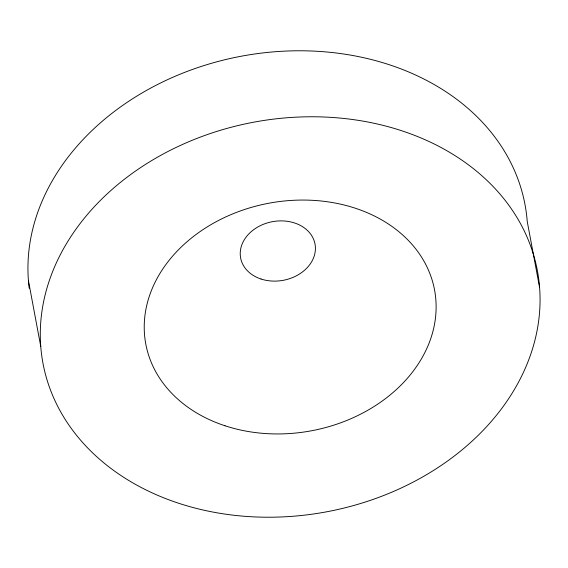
<?xml version="1.0" encoding="UTF-8"?>
<svg xmlns="http://www.w3.org/2000/svg" width="568" height="568" viewBox="0 0 568 568"><rect width="100%" height="100%" fill="white"/><g stroke="black" fill="none" stroke-linecap="round" stroke-linejoin="round"><path stroke-width="0.85" d="M539.6 287.543A251.503 198.189 -10.6 0 0 152.295 160.212A251.503 198.189 -10.6 0 0 178.636 503.241A251.503 198.189 -10.6 0 0 539.6 287.543L527.246 221.548A251.503 198.189 -10.6 0 0 257.673 53.577A251.503 198.189 -10.6 0 0 29.202 288.288M28.4 280.457L40.754 346.452M225.027 425.78A146.899 115.758 -10.6 0 0 435.855 299.797A146.899 115.758 -10.6 0 0 209.642 225.425A146.899 115.758 -10.6 0 0 225.027 425.78M261.046 279.023A37.836 29.813 -10.6 0 0 315.346 246.569A37.836 29.813 -10.6 0 0 257.084 227.413A37.836 29.813 -10.6 0 0 261.046 279.023"/></g></svg>
